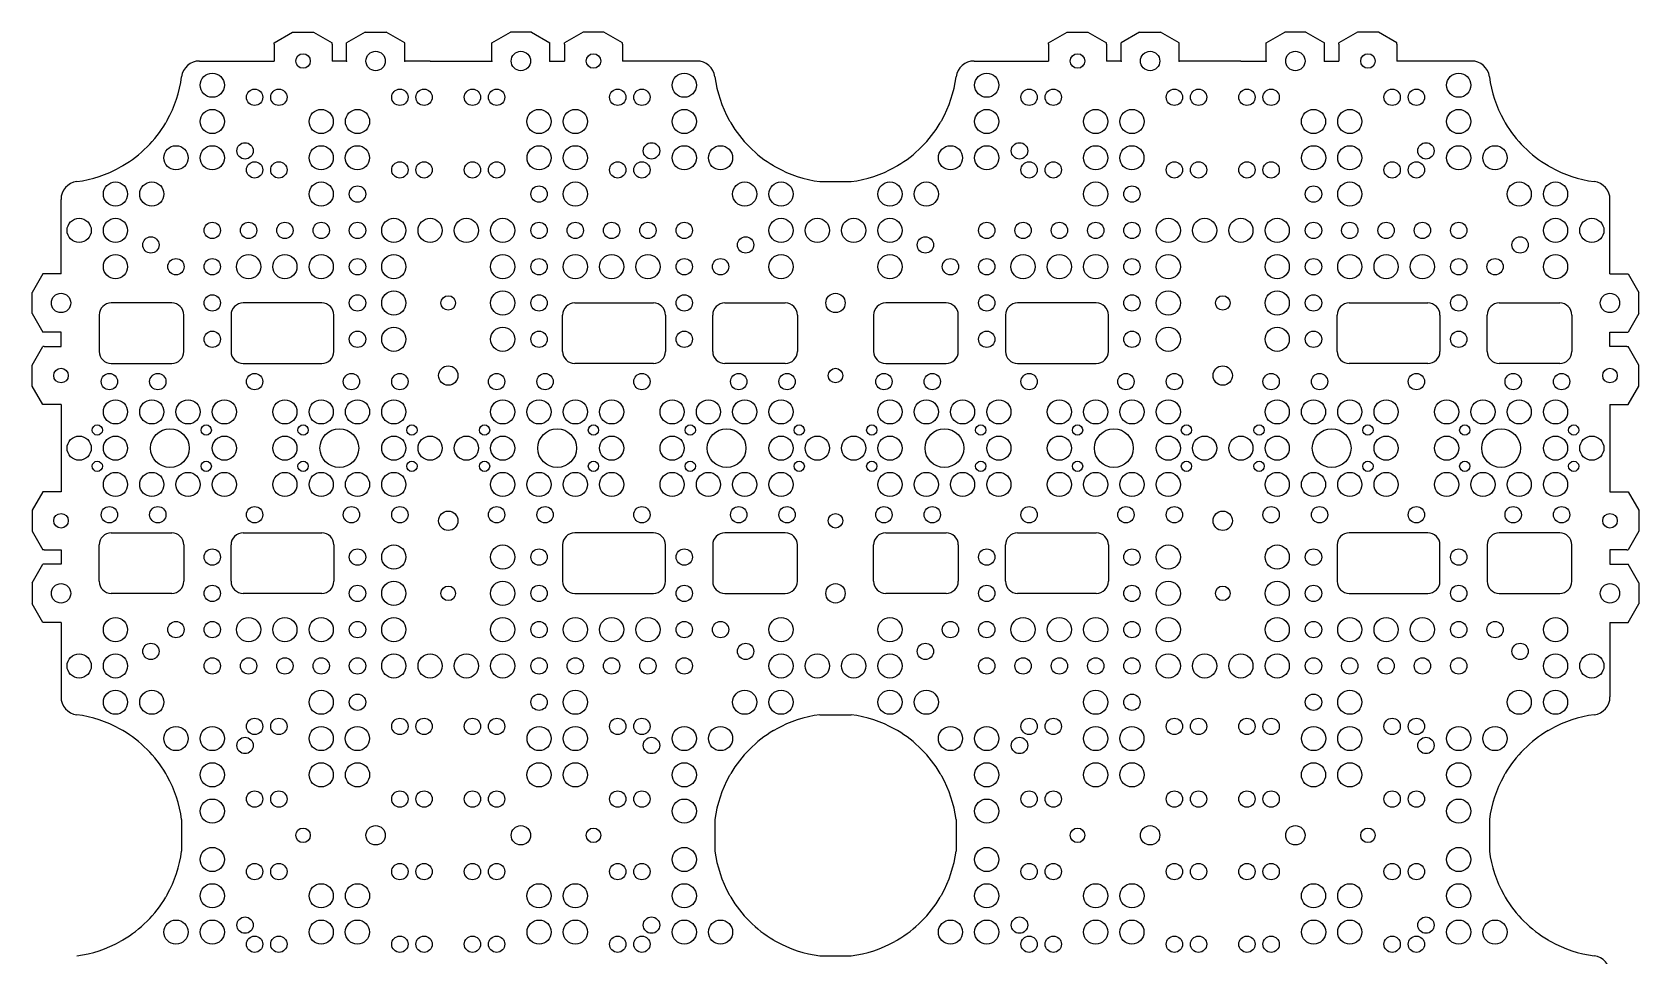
# Model space of a CAD drawing. Header units: millimetres. Extents: x -69 to 197, y -197 to 69.
# Drawn here: x -68.8 to 196.8, y -83.9 to 68.8 of the extents above; entities that cross this region are included whole.
import ezdxf

# ---------------------------------------------------------------- set-up
doc = ezdxf.new("R2010")
doc.units = ezdxf.units.MM
doc.header["$PDSIZE"] = -1

msp = doc.modelspace()

# ---------------------------------------------------------------- linework, layer by layer
at = {"color": 7, "linetype": 'Continuous', "lineweight": 25}
for p, q in [((-28.8, 67), (-25.73, 68.77)), ((-28.8, 66.77), (-28.8, 64)), ((-25.73, 68.77), (-22.27, 68.77)), ((-22.27, 68.77), (-19.2, 67)), ((-19.2, 66.77), (-19.2, 64)), ((-13.73, 68.77), (-16.8, 67)), ((-16.8, 64), (-16.8, 67)), ((-13.73, 68.77), (-10.27, 68.77)), ((-7.2, 67), (-10.27, 68.77)), ((-7.2, 64), (-7.2, 67)), ((7.2, 67), (10.27, 68.77)), ((7.2, 64), (7.2, 67)), ((13.73, 68.77), (10.27, 68.77)), ((13.73, 68.77), (16.8, 67)), ((16.8, 64), (16.8, 67)), ((22.27, 68.77), (19.2, 67)), ((19.2, 66.77), (19.2, 64)), ((25.73, 68.77), (22.27, 68.77)), ((28.8, 67), (25.73, 68.77)), ((28.8, 66.77), (28.8, 64)), ((99.2, 67), (102.27, 68.77)), ((99.2, 66.77), (99.2, 64)), ((102.27, 68.77), (105.73, 68.77)), ((105.73, 68.77), (108.8, 67)), ((108.8, 66.77), (108.8, 64)), ((114.27, 68.77), (111.2, 67)), ((111.2, 64), (111.2, 67)), ((114.27, 68.77), (117.73, 68.77)), ((120.8, 67), (117.73, 68.77)), ((120.8, 64), (120.8, 67)), ((135.2, 67), (138.27, 68.77)), ((135.2, 64), (135.2, 67)), ((141.73, 68.77), (138.27, 68.77)), ((141.73, 68.77), (144.8, 67)), ((144.8, 64), (144.8, 67)), ((150.27, 68.77), (147.2, 67)), ((147.2, 66.77), (147.2, 64)), ((153.73, 68.77), (150.27, 68.77)), ((156.8, 67), (153.73, 68.77)), ((156.8, 66.77), (156.8, 64)), ((-41.1, 64), (-28.8, 64)), ((41.1, 64), (28.8, 64)), ((86.9, 64), (99.2, 64)), ((169.1, 64), (156.8, 64)), ((-64, 28.8), (-64, 41.1)), ((192, 28.8), (192, 41.1)), ((-67, 28.8), (-68.77, 25.73)), ((-64, 28.8), (-67, 28.8)), ((192, 28.8), (195, 28.8)), ((195, 28.8), (196.77, 25.73)), ((-68.77, 22.27), (-68.77, 25.73)), ((-45.7, 24), (-55.7, 24)), ((-20.9, 24), (-33.9, 24)), ((20.9, 24), (33.9, 24)), ((45.7, 24), (55.7, 24)), ((82.3, 24), (72.3, 24)), ((107.1, 24), (94.1, 24)), ((148.9, 24), (161.9, 24)), ((173.7, 24), (183.7, 24)), ((196.77, 22.27), (196.77, 25.73)), ((-68.77, 22.27), (-67, 19.2)), ((-57.7, 22), (-57.7, 16)), ((-43.7, 16), (-43.7, 22)), ((-35.9, 22), (-35.9, 16)), ((-18.9, 16), (-18.9, 22)), ((18.9, 16), (18.9, 22)), ((35.9, 22), (35.9, 16)), ((43.7, 16), (43.7, 22)), ((57.7, 22), (57.7, 16)), ((70.3, 22), (70.3, 16)), ((84.3, 16), (84.3, 22)), ((92.1, 22), (92.1, 16)), ((109.1, 16), (109.1, 22)), ((146.9, 16), (146.9, 22)), ((163.9, 22), (163.9, 16)), ((171.7, 16), (171.7, 22)), ((185.7, 22), (185.7, 16)), ((196.77, 22.27), (195, 19.2)), ((-64, 19.2), (-67, 19.2)), ((-64, 16.8), (-64, 19.2)), ((192, 16.8), (192, 19.2)), ((192, 19.2), (195, 19.2)), ((-68.77, 13.73), (-67, 16.8)), ((-66.77, 16.8), (-64, 16.8)), ((194.77, 16.8), (192, 16.8)), ((196.77, 13.73), (195, 16.8)), ((-68.77, 10.27), (-68.77, 13.73)), ((-55.7, 14), (-45.7, 14)), ((-33.9, 14), (-20.9, 14)), ((33.9, 14), (20.9, 14)), ((55.7, 14), (45.7, 14)), ((72.3, 14), (82.3, 14)), ((94.1, 14), (107.1, 14)), ((161.9, 14), (148.9, 14)), ((183.7, 14), (173.7, 14)), ((196.77, 10.27), (196.77, 13.73)), ((-67, 7.2), (-68.77, 10.27)), ((195, 7.2), (196.77, 10.27)), ((-64, 7.2), (-66.77, 7.2)), ((192, 7.2), (194.77, 7.2)), ((-67, -7.2), (-68.77, -10.27)), ((-64, -7.2), (-66.77, -7.2)), ((192, -7.2), (194.77, -7.2)), ((195, -7.2), (196.77, -10.27)), ((-68.77, -10.27), (-68.77, -13.73)), ((196.77, -10.27), (196.77, -13.73)), ((-68.77, -13.73), (-67, -16.8)), ((-55.7, -14), (-45.7, -14)), ((-33.9, -14), (-20.9, -14)), ((33.9, -14), (20.9, -14)), ((55.7, -14), (45.7, -14)), ((72.3, -14), (82.3, -14)), ((94.1, -14), (107.1, -14)), ((161.9, -14), (148.9, -14)), ((183.7, -14), (173.7, -14)), ((196.77, -13.73), (195, -16.8)), ((-66.77, -16.8), (-64, -16.8)), ((-64, -16.8), (-64, -19.2)), ((-57.7, -22), (-57.7, -16)), ((-43.7, -16), (-43.7, -22)), ((-35.9, -22), (-35.9, -16)), ((-18.9, -16), (-18.9, -22)), ((18.9, -16), (18.9, -22)), ((35.9, -22), (35.9, -16)), ((43.7, -16), (43.7, -22)), ((57.7, -22), (57.7, -16)), ((70.3, -22), (70.3, -16)), ((84.3, -16), (84.3, -22)), ((92.1, -22), (92.1, -16)), ((109.1, -16), (109.1, -22)), ((146.9, -16), (146.9, -22)), ((163.9, -22), (163.9, -16)), ((171.7, -16), (171.7, -22)), ((185.7, -22), (185.7, -16)), ((194.77, -16.8), (192, -16.8)), ((192, -16.8), (192, -19.2)), ((-68.77, -22.27), (-67, -19.2)), ((-64, -19.2), (-67, -19.2)), ((192, -19.2), (195, -19.2)), ((196.77, -22.27), (195, -19.2)), ((-68.77, -22.27), (-68.77, -25.73)), ((196.77, -22.27), (196.77, -25.73)), ((-67, -28.8), (-68.77, -25.73)), ((-45.7, -24), (-55.7, -24)), ((-20.9, -24), (-33.9, -24)), ((20.9, -24), (33.9, -24)), ((45.7, -24), (55.7, -24)), ((82.3, -24), (72.3, -24)), ((107.1, -24), (94.1, -24)), ((148.9, -24), (161.9, -24)), ((173.7, -24), (183.7, -24)), ((195, -28.8), (196.77, -25.73)), ((-64, -28.8), (-67, -28.8)), ((-64, -28.8), (-64, -41.1)), ((192, -28.8), (192, -41.1)), ((192, -28.8), (195, -28.8))]:
    msp.add_line(p, q, dxfattribs=at)
for p, q in [((-16.8, 64), (-19.2, 64)), ((-3, 64), (-7.2, 64)), ((-3, 64), (3, 64)), ((3, 64), (7.2, 64)), ((16.8, 64), (19.2, 64)), ((111.2, 64), (108.8, 64)), ((125, 64), (120.8, 64)), ((131, 64), (125, 64)), ((131, 64), (135.2, 64)), ((144.8, 64), (147.2, 64)), ((61.39, 44.07), (66.61, 44.07)), ((-64, 7.2), (-64, -7.2)), ((192, 7.2), (192, -7.2)), ((61.39, -44.07), (66.61, -44.07)), ((-44.07, -61.39), (-44.07, -66.61)), ((44.07, -61.39), (44.07, -66.61)), ((83.93, -61.39), (83.93, -66.61)), ((172.07, -61.39), (172.07, -66.61)), ((61.39, -83.93), (66.61, -83.93))]:
    msp.add_line(p, q)
for centre, radius in [((-24, 64), 1.2), ((-12, 64), 1.6), ((12, 64), 1.6), ((24, 64), 1.2), ((104, 64), 1.2), ((116, 64), 1.6), ((140, 64), 1.6), ((152, 64), 1.2), ((-39, 60), 2), ((39, 60), 2), ((89, 60), 2), ((167, 60), 2), ((-32, 58), 1.35), ((-28, 58), 1.35), ((-8, 58), 1.35), ((-4, 58), 1.35), ((4, 58), 1.35), ((8, 58), 1.35), ((28, 58), 1.35), ((32, 58), 1.35), ((96, 58), 1.35), ((100, 58), 1.35), ((120, 58), 1.35), ((124, 58), 1.35), ((132, 58), 1.35), ((136, 58), 1.35), ((156, 58), 1.35), ((160, 58), 1.35), ((-39, 54), 2), ((-21, 54), 2), ((-15, 54), 2), ((15, 54), 2), ((21, 54), 2), ((39, 54), 2), ((89, 54), 2), ((107, 54), 2), ((113, 54), 2), ((143, 54), 2), ((149, 54), 2), ((167, 54), 2), ((-45, 48), 2), ((-39, 48), 2), ((-21, 48), 2), ((-15.02, 48), 2), ((15.02, 48), 2), ((21, 48), 2), ((39, 48), 2), ((45, 48), 2), ((83, 48), 2), ((89, 48), 2), ((107, 48), 2), ((112.98, 48), 2), ((143.02, 48), 2), ((149, 48), 2), ((167, 48), 2), ((173, 48), 2), ((-32, 46), 1.35), ((-28, 46), 1.35), ((-8, 46), 1.35), ((-4, 46), 1.35), ((4, 46), 1.35), ((8, 46), 1.35), ((28, 46), 1.35), ((32, 46), 1.35), ((96, 46), 1.35), ((100, 46), 1.35), ((120, 46), 1.35), ((124, 46), 1.35), ((132, 46), 1.35), ((136, 46), 1.35), ((156, 46), 1.35), ((160, 46), 1.35), ((-55, 42), 2), ((-49, 42), 2), ((-21, 42), 2), ((-15, 42), 1.35), ((15, 42), 1.35), ((21, 42), 2), ((49, 42), 2), ((55, 42), 2), ((73, 42), 2), ((79, 42), 2), ((107, 42), 2), ((113, 42), 1.35), ((143, 42), 1.35), ((149, 42), 2), ((177, 42), 2), ((183, 42), 2), ((-61, 36), 2), ((-55, 36), 2), ((-39, 36), 1.35), ((-33, 36), 1.35), ((-27, 36), 1.35), ((-21, 36), 1.35), ((-15, 36), 1.35), ((-9, 36), 2), ((-3, 36), 2), ((3, 36), 2), ((9, 36), 2), ((15, 36), 1.35), ((21, 36), 1.35), ((27, 36), 1.35), ((33, 36), 1.35), ((39, 36), 1.35), ((55, 36), 2), ((61, 36), 2), ((67, 36), 2), ((73, 36), 2), ((89, 36), 1.35), ((95, 36), 1.35), ((101, 36), 1.35), ((107, 36), 1.35), ((113, 36), 1.35), ((119, 36), 2), ((125, 36), 2), ((131, 36), 2), ((137, 36), 2), ((143, 36), 1.35), ((149, 36), 1.35), ((155, 36), 1.35), ((161, 36), 1.35), ((167, 36), 1.35), ((183, 36), 2), ((189, 36), 2), ((-49.15, 33.59), 1.35), ((49.15, 33.59), 1.35), ((78.85, 33.59), 1.35), ((177.15, 33.59), 1.35), ((-55, 30), 2), ((-33, 30), 2), ((-27, 30), 2), ((-21, 30), 2), ((-9, 30), 2), ((9, 30), 2), ((21, 30), 2), ((27, 30), 2), ((33, 30), 2), ((55, 30), 2), ((73, 30), 2), ((95, 30), 2), ((101, 30), 2), ((107, 30), 2), ((119, 30), 2), ((137, 30), 2), ((149, 30), 2), ((155, 30), 2), ((161, 30), 2), ((183, 30), 2), ((-45, 30), 1.35), ((-39, 30), 1.35), ((-15, 30), 1.35), ((15, 30), 1.35), ((39, 30), 1.35), ((45, 30), 1.35), ((83, 30), 1.35), ((89, 30), 1.35), ((113, 30), 1.35), ((143, 30), 1.35), ((167, 30), 1.35), ((173, 30), 1.35), ((-64, 24), 1.6), ((-39, 24), 1.35), ((-15, 24), 1.35), ((-9, 24), 2), ((0, 24), 1.2), ((9, 24), 2), ((15, 24), 1.35), ((39, 24), 1.35), ((64, 24), 1.6), ((89, 24), 1.35), ((113, 24), 1.35), ((119, 24), 2), ((128, 24), 1.2), ((137, 24), 2), ((143, 24), 1.35), ((167, 24), 1.35), ((192, 24), 1.6), ((-39, 18), 1.35), ((-15, 18), 1.35), ((-9, 18), 2), ((9, 18), 2), ((15, 18), 1.35), ((39, 18), 1.35), ((89, 18), 1.35), ((113, 18), 1.35), ((119, 18), 2), ((137, 18), 2), ((143, 18), 1.35), ((167, 18), 1.35), ((0, 12), 1.6), ((128, 12), 1.6), ((-64, 12), 1.2), ((-56, 11), 1.35), ((-48, 11), 1.35), ((-32, 11), 1.35), ((-16, 11), 1.35), ((-8, 11), 1.35), ((8, 11), 1.35), ((16, 11), 1.35), ((32, 11), 1.35), ((48, 11), 1.35), ((56, 11), 1.35), ((64, 12), 1.2), ((72, 11), 1.35), ((80, 11), 1.35), ((96, 11), 1.35), ((112, 11), 1.35), ((120, 11), 1.35), ((136, 11), 1.35), ((144, 11), 1.35), ((160, 11), 1.35), ((176, 11), 1.35), ((184, 11), 1.35), ((192, 12), 1.2), ((-55, 6), 2), ((-49, 6), 2), ((-43, 6), 2), ((-37, 6), 2), ((-27, 6), 2), ((-21, 6), 2), ((-15, 6), 2), ((-9, 6), 2), ((9, 6), 2), ((15, 6), 2), ((21, 6), 2), ((27, 6), 2), ((37, 6), 2), ((43, 6), 2), ((49, 6), 2), ((55, 6), 2), ((73, 6), 2), ((79, 6), 2), ((85, 6), 2), ((91, 6), 2), ((101, 6), 2), ((107, 6), 2), ((113, 6), 2), ((119, 6), 2), ((137, 6), 2), ((143, 6), 2), ((149, 6), 2), ((155, 6), 2), ((165, 6), 2), ((171, 6), 2), ((177, 6), 2), ((183, 6), 2), ((-58, 3), 0.85), ((-46, 0), 3.2), ((-40, 3), 0.85), ((-24, 3), 0.85), ((-18, 0), 3.2), ((-6, 3), 0.85), ((6, 3), 0.85), ((18, 0), 3.2), ((24, 3), 0.85), ((40, 3), 0.85), ((46, 0), 3.2), ((58, 3), 0.85), ((70, 3), 0.85), ((82, 0), 3.2), ((88, 3), 0.85), ((104, 3), 0.85), ((110, 0), 3.2), ((122, 3), 0.85), ((134, 3), 0.85), ((146, 0), 3.2), ((152, 3), 0.85), ((168, 3), 0.85), ((174, 0), 3.2), ((186, 3), 0.85), ((-61, 0), 2), ((-55, 0), 2), ((-37, 0), 2), ((-27, 0), 2), ((-9, 0), 2), ((-3, 0), 2), ((3, 0), 2), ((9, 0), 2), ((27, 0), 2), ((37, 0), 2), ((55, 0), 2), ((61, 0), 2), ((67, 0), 2), ((73, 0), 2), ((91, 0), 2), ((101, 0), 2), ((119, 0), 2), ((125, 0), 2), ((131, 0), 2), ((137, 0), 2), ((155, 0), 2), ((165, 0), 2), ((183, 0), 2), ((189, 0), 2), ((-58, -3), 0.85), ((-40, -3), 0.85), ((-24, -3), 0.85), ((-6, -3), 0.85), ((6, -3), 0.85), ((24, -3), 0.85), ((40, -3), 0.85), ((58, -3), 0.85), ((70, -3), 0.85), ((88, -3), 0.85), ((104, -3), 0.85), ((122, -3), 0.85), ((134, -3), 0.85), ((152, -3), 0.85), ((168, -3), 0.85), ((186, -3), 0.85), ((-55, -6), 2), ((-49, -6), 2), ((-43, -6), 2), ((-37, -6), 2), ((-27, -6), 2), ((-21, -6), 2), ((-15, -6), 2), ((-9, -6), 2), ((9, -6), 2), ((15, -6), 2), ((21, -6), 2), ((27, -6), 2), ((37, -6), 2), ((43, -6), 2), ((49, -6), 2), ((55, -6), 2), ((73, -6), 2), ((79, -6), 2), ((85, -6), 2), ((91, -6), 2), ((101, -6), 2), ((107, -6), 2), ((113, -6), 2), ((119, -6), 2), ((137, -6), 2), ((143, -6), 2), ((149, -6), 2), ((155, -6), 2), ((165, -6), 2), ((171, -6), 2), ((177, -6), 2), ((183, -6), 2), ((-56, -11), 1.35), ((-48, -11), 1.35), ((-32, -11), 1.35), ((-16, -11), 1.35), ((-8, -11), 1.35), ((0, -12), 1.6), ((8, -11), 1.35), ((16, -11), 1.35), ((32, -11), 1.35), ((48, -11), 1.35), ((56, -11), 1.35), ((72, -11), 1.35), ((80, -11), 1.35), ((96, -11), 1.35), ((112, -11), 1.35), ((120, -11), 1.35), ((128, -12), 1.6), ((136, -11), 1.35), ((144, -11), 1.35), ((160, -11), 1.35), ((176, -11), 1.35), ((184, -11), 1.35), ((-64, -12), 1.2), ((64, -12), 1.2), ((192, -12), 1.2), ((-39, -18), 1.35), ((-15, -18), 1.35), ((-9, -18), 2), ((9, -18), 2), ((15, -18), 1.35), ((39, -18), 1.35), ((89, -18), 1.35), ((113, -18), 1.35), ((119, -18), 2), ((137, -18), 2), ((143, -18), 1.35), ((167, -18), 1.35), ((-64, -24), 1.6), ((-39, -24), 1.35), ((-15, -24), 1.35), ((-9, -24), 2), ((0, -24), 1.2), ((9, -24), 2), ((15, -24), 1.35), ((39, -24), 1.35), ((64, -24), 1.6), ((89, -24), 1.35), ((113, -24), 1.35), ((119, -24), 2), ((128, -24), 1.2), ((137, -24), 2), ((143, -24), 1.35), ((167, -24), 1.35), ((192, -24), 1.6), ((-55, -30), 2), ((-45, -30), 1.35), ((-39, -30), 1.35), ((-33, -30), 2), ((-27, -30), 2), ((-21, -30), 2), ((-15, -30), 1.35), ((-9, -30), 2), ((9, -30), 2), ((15, -30), 1.35), ((21, -30), 2), ((27, -30), 2), ((33, -30), 2), ((39, -30), 1.35), ((45, -30), 1.35), ((55, -30), 2), ((73, -30), 2), ((83, -30), 1.35), ((89, -30), 1.35), ((95, -30), 2), ((101, -30), 2), ((107, -30), 2), ((113, -30), 1.35), ((119, -30), 2), ((137, -30), 2), ((143, -30), 1.35), ((149, -30), 2), ((155, -30), 2), ((161, -30), 2), ((167, -30), 1.35), ((173, -30), 1.35), ((183, -30), 2), ((-61, -36), 2), ((-55, -36), 2), ((-49.15, -33.59), 1.35), ((-9, -36), 2), ((-3, -36), 2), ((3, -36), 2), ((9, -36), 2), ((49.15, -33.59), 1.35), ((55, -36), 2), ((61, -36), 2), ((67, -36), 2), ((73, -36), 2), ((78.85, -33.59), 1.35), ((119, -36), 2), ((125, -36), 2), ((131, -36), 2), ((137, -36), 2), ((177.15, -33.59), 1.35), ((183, -36), 2), ((189, -36), 2), ((-39, -36), 1.35), ((-33, -36), 1.35), ((-27, -36), 1.35), ((-21, -36), 1.35), ((-15, -36), 1.35), ((15, -36), 1.35), ((21, -36), 1.35), ((27, -36), 1.35), ((33, -36), 1.35), ((39, -36), 1.35), ((89, -36), 1.35), ((95, -36), 1.35), ((101, -36), 1.35), ((107, -36), 1.35), ((113, -36), 1.35), ((143, -36), 1.35), ((149, -36), 1.35), ((155, -36), 1.35), ((161, -36), 1.35), ((167, -36), 1.35), ((-55, -42), 2), ((-49, -42), 2), ((-21, -42), 2), ((-15, -42), 1.35), ((15, -42), 1.35), ((21, -42), 2), ((49, -42), 2), ((55, -42), 2), ((73, -42), 2), ((79, -42), 2), ((107, -42), 2), ((113, -42), 1.35), ((143, -42), 1.35), ((149, -42), 2), ((177, -42), 2), ((183, -42), 2), ((-32, -46), 1.35), ((-28, -46), 1.35), ((-8, -46), 1.35), ((-4, -46), 1.35), ((4, -46), 1.35), ((8, -46), 1.35), ((28, -46), 1.35), ((32, -46), 1.35), ((96, -46), 1.35), ((100, -46), 1.35), ((120, -46), 1.35), ((124, -46), 1.35), ((132, -46), 1.35), ((136, -46), 1.35), ((156, -46), 1.35), ((160, -46), 1.35), ((-45, -48), 2), ((-39, -48), 2), ((-21, -48), 2), ((-15.02, -48), 2), ((15.02, -48), 2), ((21, -48), 2), ((39, -48), 2), ((45, -48), 2), ((83, -48), 2), ((89, -48), 2), ((107, -48), 2), ((112.98, -48), 2), ((143.02, -48), 2), ((149, -48), 2), ((167, -48), 2), ((173, -48), 2), ((-39, -54), 2), ((-21, -54), 2), ((-15, -54), 2), ((15, -54), 2), ((21, -54), 2), ((39, -54), 2), ((89, -54), 2), ((107, -54), 2), ((113, -54), 2), ((143, -54), 2), ((149, -54), 2), ((167, -54), 2), ((-39, -60), 2), ((-32, -58), 1.35), ((-28, -58), 1.35), ((-8, -58), 1.35), ((-4, -58), 1.35), ((4, -58), 1.35), ((8, -58), 1.35), ((28, -58), 1.35), ((32, -58), 1.35), ((39, -60), 2), ((89, -60), 2), ((96, -58), 1.35), ((100, -58), 1.35), ((120, -58), 1.35), ((124, -58), 1.35), ((132, -58), 1.35), ((136, -58), 1.35), ((156, -58), 1.35), ((160, -58), 1.35), ((167, -60), 2), ((-24, -64), 1.2), ((-12, -64), 1.6), ((12, -64), 1.6), ((24, -64), 1.2), ((104, -64), 1.2), ((116, -64), 1.6), ((140, -64), 1.6), ((152, -64), 1.2), ((-39, -68), 2), ((39, -68), 2), ((89, -68), 2), ((167, -68), 2), ((-32, -70), 1.35), ((-28, -70), 1.35), ((-8, -70), 1.35), ((-4, -70), 1.35), ((4, -70), 1.35), ((8, -70), 1.35), ((28, -70), 1.35), ((32, -70), 1.35), ((96, -70), 1.35), ((100, -70), 1.35), ((120, -70), 1.35), ((124, -70), 1.35), ((132, -70), 1.35), ((136, -70), 1.35), ((156, -70), 1.35), ((160, -70), 1.35), ((-39, -74), 2), ((-21, -74), 2), ((-15, -74), 2), ((15, -74), 2), ((21, -74), 2), ((39, -74), 2), ((89, -74), 2), ((107, -74), 2), ((113, -74), 2), ((143, -74), 2), ((149, -74), 2), ((167, -74), 2), ((-45, -80), 2), ((-39, -80), 2), ((-21, -80), 2), ((-15.02, -80), 2), ((15.02, -80), 2), ((21, -80), 2), ((39, -80), 2), ((45, -80), 2), ((83, -80), 2), ((89, -80), 2), ((107, -80), 2), ((112.98, -80), 2), ((143.02, -80), 2), ((149, -80), 2), ((167, -80), 2), ((173, -80), 2), ((-32, -82), 1.35), ((-28, -82), 1.35), ((-8, -82), 1.35), ((-4, -82), 1.35), ((4, -82), 1.35), ((8, -82), 1.35), ((28, -82), 1.35), ((32, -82), 1.35), ((96, -82), 1.35), ((100, -82), 1.35), ((120, -82), 1.35), ((124, -82), 1.35), ((132, -82), 1.35), ((136, -82), 1.35), ((156, -82), 1.35), ((160, -82), 1.35)]:
    msp.add_circle(centre, radius, dxfattribs=at)
for centre in [(-33.59, 49.15), (33.59, 49.15), (94.41, 49.15), (161.59, 49.15), (-33.59, -49.15), (33.59, -49.15), (94.41, -49.15), (161.59, -49.15), (-33.59, -78.85), (33.59, -78.85), (94.41, -78.85), (161.59, -78.85)]:
    msp.add_circle(centre, 1.35)
for centre, radius, start, end in [((-41.1, 61), 3, 90, 172.5379), ((41.1, 61), 3, 7.4621, 90), ((86.9, 61), 3, 90, 172.5379), ((169.1, 61), 3, 7.4621, 90), ((-64, 64), 20.1, 330.8805, 352.5379), ((64, 64), 20.1, 187.4621, 209.1195), ((64, 64), 20.1, 330.8805, 352.5379), ((192, 64), 20.1, 187.4621, 209.1195), ((-64, 64), 20.1, 300.5961, 329.4039), ((64, 64), 20.1, 210.5961, 239.4039), ((64, 64), 20.1, 300.5961, 329.4039), ((192, 64), 20.1, 210.5961, 239.4039), ((-64, 64), 20.1, 277.4621, 299.1195), ((64, 64), 20.1, 240.8805, 262.5379), ((64, 64), 20.1, 277.4621, 299.1195), ((192, 64), 20.1, 240.8805, 262.5379), ((-61, 41.1), 3, 97.4621, 180), ((189, 41.1), 3, 360, 82.5379), ((-55.7, 22), 2, 90, 180), ((-45.7, 22), 2, 360, 90), ((-33.9, 22), 2, 90, 180), ((-20.9, 22), 2, 360, 90), ((20.9, 22), 2, 90, 180), ((33.9, 22), 2, 360, 90), ((45.7, 22), 2, 90, 180), ((55.7, 22), 2, 360, 90), ((72.3, 22), 2, 90, 180), ((82.3, 22), 2, 360, 90), ((94.1, 22), 2, 90, 180), ((107.1, 22), 2, 360, 90), ((148.9, 22), 2, 90, 180), ((161.9, 22), 2, 360, 90), ((173.7, 22), 2, 90, 180), ((183.7, 22), 2, 360, 90), ((-55.7, 16), 2, 180, 270), ((-45.7, 16), 2, 270, 360), ((-33.9, 16), 2, 180, 270), ((-20.9, 16), 2, 270, 360), ((20.9, 16), 2, 180, 270), ((33.9, 16), 2, 270, 360), ((45.7, 16), 2, 180, 270), ((55.7, 16), 2, 270, 360), ((72.3, 16), 2, 180, 270), ((82.3, 16), 2, 270, 360), ((94.1, 16), 2, 180, 270), ((107.1, 16), 2, 270, 360), ((148.9, 16), 2, 180, 270), ((161.9, 16), 2, 270, 360), ((173.7, 16), 2, 180, 270), ((183.7, 16), 2, 270, 360), ((-55.7, -16), 2, 90, 180), ((-45.7, -16), 2, 0, 90), ((-33.9, -16), 2, 90, 180), ((-20.9, -16), 2, 0, 90), ((20.9, -16), 2, 90, 180), ((33.9, -16), 2, 0, 90), ((45.7, -16), 2, 90, 180), ((55.7, -16), 2, 0, 90), ((72.3, -16), 2, 90, 180), ((82.3, -16), 2, 0, 90), ((94.1, -16), 2, 90, 180), ((107.1, -16), 2, 0, 90), ((148.9, -16), 2, 90, 180), ((161.9, -16), 2, 0, 90), ((173.7, -16), 2, 90, 180), ((183.7, -16), 2, 0, 90), ((-55.7, -22), 2, 180, 270), ((-45.7, -22), 2, 270, 0), ((-33.9, -22), 2, 180, 270), ((-20.9, -22), 2, 270, 0), ((20.9, -22), 2, 180, 270), ((33.9, -22), 2, 270, 0), ((45.7, -22), 2, 180, 270), ((55.7, -22), 2, 270, 0), ((72.3, -22), 2, 180, 270), ((82.3, -22), 2, 270, 0), ((94.1, -22), 2, 180, 270), ((107.1, -22), 2, 270, 0), ((148.9, -22), 2, 180, 270), ((161.9, -22), 2, 270, 0), ((173.7, -22), 2, 180, 270), ((183.7, -22), 2, 270, 0), ((-61, -41.1), 3, 180, 262.5379), ((189, -41.1), 3, 277.4621, 0), ((-64, -64), 20.1, 60.8805, 82.5379), ((64, -64), 20.1, 97.4621, 119.1195), ((64, -64), 20.1, 60.8805, 82.5379), ((192, -64), 20.1, 97.4621, 119.1195), ((-64, -64), 20.1, 30.5961, 59.4039), ((64, -64), 20.1, 120.5961, 149.4039), ((64, -64), 20.1, 30.5961, 59.4039), ((192, -64), 20.1, 120.5961, 149.4039), ((-64, -64), 20.1, 7.4621, 29.1195), ((64, -64), 20.1, 150.8805, 172.5379), ((64, -64), 20.1, 7.4621, 29.1195), ((192, -64), 20.1, 150.8805, 172.5379), ((-64, -64), 20.1, 330.8805, 352.5379), ((64, -64), 20.1, 187.4621, 209.1195), ((64, -64), 20.1, 330.8805, 352.5379), ((192, -64), 20.1, 187.4621, 209.1195), ((-64, -64), 20.1, 300.5961, 329.4039), ((64, -64), 20.1, 210.5961, 239.4039), ((64, -64), 20.1, 300.5961, 329.4039), ((192, -64), 20.1, 210.5961, 239.4039), ((-64, -64), 20.1, 277.4621, 299.1195), ((64, -64), 20.1, 240.8805, 262.5379), ((64, -64), 20.1, 277.4621, 299.1195), ((192, -64), 20.1, 240.8805, 262.5379), ((189, -86.9), 3, 360, 82.5379)]:
    msp.add_arc(centre, radius, start, end, dxfattribs=at)
for points, knots in [([(-28.8, 66.77), (-28.8, 66.79), (-28.8, 66.83), (-28.8, 66.87), (-28.8, 66.91), (-28.8, 66.95), (-28.8, 66.99), (-28.8, 67), (-28.8, 67)], [0, 0, 0, 0, 0.1409265, 0.2716224, 0.3922859, 0.5031698, 0.7482974, 1, 1, 1, 1]), ([(-19.2, 66.77), (-19.2, 66.8), (-19.2, 66.84), (-19.2, 66.9), (-19.2, 66.95), (-19.2, 66.98), (-19.2, 67), (-19.2, 67), (-19.2, 67)], [0, 0, 0, 0, 0.182434, 0.352352, 0.514026, 0.672393, 0.832697, 1, 1, 1, 1]), ([(19.2, 66.77), (19.2, 66.8), (19.2, 66.84), (19.2, 66.9), (19.2, 66.95), (19.2, 66.98), (19.2, 67), (19.2, 67), (19.2, 67)], [0, 0, 0, 0, 0.182434, 0.352352, 0.514026, 0.672393, 0.832697, 1, 1, 1, 1]), ([(28.8, 66.77), (28.8, 66.79), (28.8, 66.83), (28.8, 66.87), (28.8, 66.91), (28.8, 66.95), (28.8, 66.99), (28.8, 67), (28.8, 67)], [0, 0, 0, 0, 0.1409265, 0.2716224, 0.3922859, 0.5031698, 0.7482974, 1, 1, 1, 1]), ([(99.2, 66.77), (99.2, 66.79), (99.2, 66.83), (99.2, 66.87), (99.2, 66.91), (99.2, 66.95), (99.2, 66.99), (99.2, 67), (99.2, 67)], [0, 0, 0, 0, 0.1409265, 0.2716224, 0.3922859, 0.5031698, 0.7482974, 1, 1, 1, 1]), ([(108.8, 66.77), (108.8, 66.8), (108.8, 66.84), (108.8, 66.9), (108.8, 66.95), (108.8, 66.98), (108.8, 67), (108.8, 67), (108.8, 67)], [0, 0, 0, 0, 0.182434, 0.352352, 0.514026, 0.672393, 0.832697, 1, 1, 1, 1]), ([(147.2, 66.77), (147.2, 66.8), (147.2, 66.84), (147.2, 66.9), (147.2, 66.95), (147.2, 66.98), (147.2, 67), (147.2, 67), (147.2, 67)], [0, 0, 0, 0, 0.182434, 0.352352, 0.514026, 0.672393, 0.832697, 1, 1, 1, 1]), ([(156.8, 66.77), (156.8, 66.79), (156.8, 66.83), (156.8, 66.87), (156.8, 66.91), (156.8, 66.95), (156.8, 66.99), (156.8, 67), (156.8, 67)], [0, 0, 0, 0, 0.1409265, 0.2716224, 0.3922859, 0.5031698, 0.7482974, 1, 1, 1, 1]), ([(-66.77, 16.8), (-66.8, 16.8), (-66.84, 16.8), (-66.9, 16.8), (-66.95, 16.8), (-66.98, 16.8), (-67, 16.8), (-67, 16.8), (-67, 16.8)], [0, 0, 0, 0, 0.182434, 0.352352, 0.514026, 0.672393, 0.832697, 1, 1, 1, 1]), ([(194.77, 16.8), (194.8, 16.8), (194.84, 16.8), (194.9, 16.8), (194.95, 16.8), (194.98, 16.8), (195, 16.8), (195, 16.8), (195, 16.8)], [0, 0, 0, 0, 0.182434, 0.352352, 0.514026, 0.672393, 0.832697, 1, 1, 1, 1]), ([(-66.77, 7.2), (-66.79, 7.2), (-66.83, 7.2), (-66.87, 7.2), (-66.91, 7.2), (-66.95, 7.2), (-66.99, 7.2), (-67, 7.2), (-67, 7.2)], [0, 0, 0, 0, 0.140927, 0.271622, 0.392286, 0.50317, 0.748297, 1, 1, 1, 1]), ([(194.77, 7.2), (194.79, 7.2), (194.83, 7.2), (194.87, 7.2), (194.91, 7.2), (194.95, 7.2), (194.99, 7.2), (195, 7.2), (195, 7.2)], [0, 0, 0, 0, 0.140927, 0.271622, 0.392286, 0.50317, 0.748297, 1, 1, 1, 1]), ([(-66.77, -7.2), (-66.79, -7.2), (-66.83, -7.2), (-66.87, -7.2), (-66.91, -7.2), (-66.95, -7.2), (-66.99, -7.2), (-67, -7.2), (-67, -7.2)], [0, 0, 0, 0, 0.140927, 0.271622, 0.392286, 0.50317, 0.748297, 1, 1, 1, 1]), ([(194.77, -7.2), (194.79, -7.2), (194.83, -7.2), (194.87, -7.2), (194.91, -7.2), (194.95, -7.2), (194.99, -7.2), (195, -7.2), (195, -7.2)], [0, 0, 0, 0, 0.140927, 0.271622, 0.392286, 0.50317, 0.748297, 1, 1, 1, 1]), ([(-66.77, -16.8), (-66.8, -16.8), (-66.84, -16.8), (-66.9, -16.8), (-66.95, -16.8), (-66.98, -16.8), (-67, -16.8), (-67, -16.8), (-67, -16.8)], [0, 0, 0, 0, 0.182434, 0.352352, 0.514026, 0.672393, 0.832697, 1, 1, 1, 1]), ([(194.77, -16.8), (194.8, -16.8), (194.84, -16.8), (194.9, -16.8), (194.95, -16.8), (194.98, -16.8), (195, -16.8), (195, -16.8), (195, -16.8)], [0, 0, 0, 0, 0.182434, 0.352352, 0.514026, 0.672393, 0.832697, 1, 1, 1, 1])]:
    msp.add_open_spline(points, degree=3, knots=knots, dxfattribs=at)
for points in [[(-46.44, 54.22), (-46.52, 54.07), (-46.61, 53.92), (-46.7, 53.77)], [(46.44, 54.22), (46.52, 54.07), (46.61, 53.92), (46.7, 53.77)], [(81.56, 54.22), (81.48, 54.07), (81.39, 53.92), (81.3, 53.77)], [(174.44, 54.22), (174.52, 54.07), (174.61, 53.92), (174.7, 53.77)], [(-53.77, 46.7), (-53.92, 46.61), (-54.07, 46.52), (-54.22, 46.44)], [(53.77, 46.7), (53.92, 46.61), (54.07, 46.52), (54.22, 46.44)], [(74.23, 46.7), (74.08, 46.61), (73.93, 46.52), (73.78, 46.44)], [(181.77, 46.7), (181.92, 46.61), (182.07, 46.52), (182.22, 46.44)], [(-53.77, -46.7), (-53.92, -46.61), (-54.07, -46.52), (-54.22, -46.44)], [(53.77, -46.7), (53.92, -46.61), (54.07, -46.52), (54.22, -46.44)], [(74.23, -46.7), (74.08, -46.61), (73.93, -46.52), (73.78, -46.44)], [(181.77, -46.7), (181.92, -46.61), (182.07, -46.52), (182.22, -46.44)], [(-46.44, -54.22), (-46.52, -54.07), (-46.61, -53.92), (-46.7, -53.77)], [(46.44, -54.22), (46.52, -54.07), (46.61, -53.92), (46.7, -53.77)], [(81.56, -54.22), (81.48, -54.07), (81.39, -53.92), (81.3, -53.77)], [(174.44, -54.22), (174.52, -54.07), (174.61, -53.92), (174.7, -53.77)], [(-46.44, -73.78), (-46.52, -73.93), (-46.61, -74.08), (-46.7, -74.23)], [(46.44, -73.78), (46.52, -73.93), (46.61, -74.08), (46.7, -74.23)], [(81.56, -73.78), (81.48, -73.93), (81.39, -74.08), (81.3, -74.23)], [(174.44, -73.78), (174.52, -73.93), (174.61, -74.08), (174.7, -74.23)], [(-53.77, -81.3), (-53.92, -81.39), (-54.07, -81.48), (-54.22, -81.56)], [(53.77, -81.3), (53.92, -81.39), (54.07, -81.48), (54.22, -81.56)], [(74.23, -81.3), (74.08, -81.39), (73.93, -81.48), (73.78, -81.56)], [(181.77, -81.3), (181.92, -81.39), (182.07, -81.48), (182.22, -81.56)]]:
    msp.add_open_spline(points, degree=3, dxfattribs=at)
for p in [(-16.8, 64), (-7.2, 64), (7.2, 64), (16.8, 64), (111.2, 64), (120.8, 64), (135.2, 64), (144.8, 64)]:
    msp.add_point(p)

doc.saveas('drawing.dxf')
